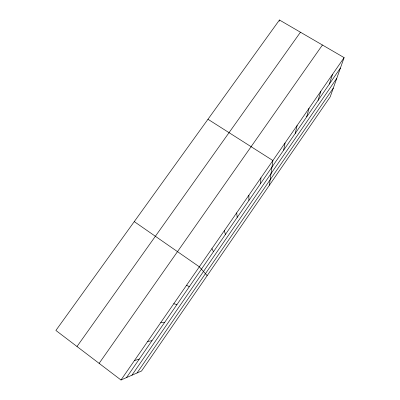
<?xml version="1.0" encoding="UTF-8"?>
<svg xmlns="http://www.w3.org/2000/svg" width="400" height="400" viewBox="0 0 400 400"><rect width="100%" height="100%" fill="white"/><g stroke="black" fill="none" stroke-linecap="round" stroke-linejoin="round"><path stroke-width="0.6" d="M260.49 183.695L260.94 177.795M279.335 21.22L279.45 20L344.115 57.62L330.21 96.845L141.555 371L120.99 380L55.885 330.445L279.45 20M269.39 185.225L272.885 160.535L207.965 119.26M283.655 150.175L285.07 142.935M295.235 133.415L297.12 125.52M306.7 116.82L309.055 108.28M318.055 100.395L320.86 91.22M329.3 84.125L332.55 74.335M126.5 377.59L340.43 68.015M131.91 375.22L336.78 78.305M137.01 372.99L333.315 88.075M120.99 380L344.115 57.62M99.125 363.36L322.435 45.005M76.995 346.51L300.45 32.215M134.4 360.625L139.31 359.055M147.665 341.46L151.985 340.705M160.785 322.5L164.535 322.55M173.77 303.74L176.955 304.575M186.62 285.18L189.25 286.78M134.26 221.61L199.33 266.81L207.175 275.64M211.91 248.635L213.475 251.73M224.36 230.65L225.405 234.47M236.68 212.85L237.215 217.375M248.87 195.235L248.91 200.455"/></g></svg>
